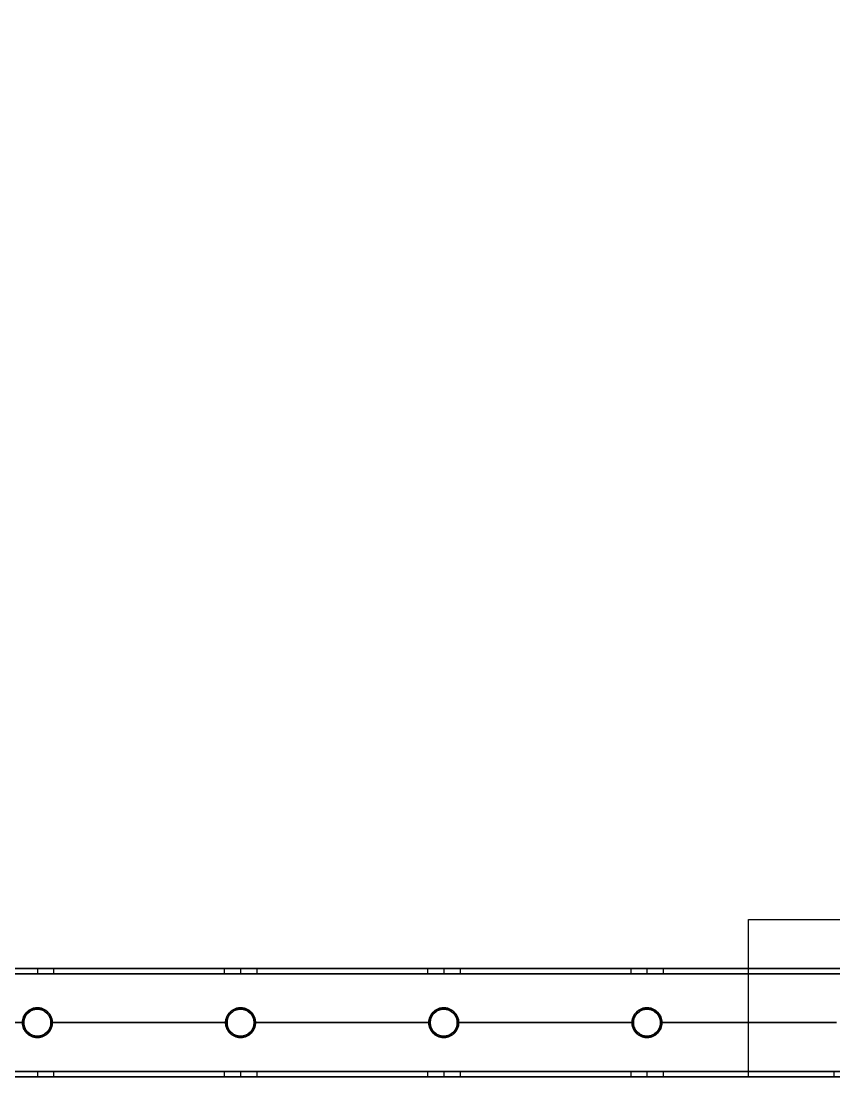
# Model space of a CAD drawing. Header units: millimetres. Extents: x -6529 to 809, y -8611 to 207.
# Drawn here: x -5866.6 to -5566.6, y -5087.9 to -4698.4 of the extents above; entities that cross this region are included whole.
import ezdxf

# ---------------------------------------------------------------- set-up
doc = ezdxf.new("R2010")
doc.units = ezdxf.units.MM
doc.header["$MEASUREMENT"] = 0
for name, color, linetype, true_color in [('gaten$11mm', 7, 'Continuous', 0xff6a35), ('platen', 7, 'Continuous', 0x007f00), ('staal', 5, 'Continuous', 0x0000ff)]:
    doc.layers.add(name, color=color, linetype=linetype, true_color=true_color)

# ---------------------------------------------------------------- blocks, each defined once
blk = doc.blocks.new('plaat base')
at = {"layer": 'platen'}
for p, q in [((995.5, 43.5), (995.5, 43.5, 18)), ((1070.5, 43.5), (1070.5, 43.5, 18)), ((1145.5, 43.5), (1145.5, 43.5, 18)), ((1220.5, 43.5), (1220.5, 43.5, 18)), ((990, 38), (990, 38, 18)), ((1001, 38), (1001, 38, 18)), ((1065, 38), (1065, 38, 18)), ((1076, 38), (1076, 38, 18)), ((1140, 38), (1140, 38, 18)), ((1151, 38), (1151, 38, 18)), ((1215, 38), (1215, 38, 18)), ((1226, 38), (1226, 38, 18)), ((995.5, 32.5), (995.5, 32.5, 18)), ((1070.5, 32.5), (1070.5, 32.5, 18)), ((1145.5, 32.5), (1145.5, 32.5, 18)), ((1220.5, 32.5), (1220.5, 32.5, 18))]:
    blk.add_line(p, q, dxfattribs=at)
for points in [[(1258, 58), (1108, 58), (958, 58)], [(958, 58), (958, 58, 9), (958, 58, 18)], [(1258, 58, 18), (1108, 58, 18), (958, 58, 18)], [(958, 58), (958, 29), (958, 0)], [(958, 58, 18), (958, 29, 18), (958, 0, 18)], [(1258, 58, 9), (1108, 58, 9), (958, 58, 9)], [(958, 58, 9), (958, 29, 9), (958, 0, 9)], [(1108, 58), (1108, 58, 9), (1108, 58, 18)], [(958, 29), (958, 29, 9), (958, 29, 18)], [(958, 0), (808, 0), (658, 0)], [(958, 0, 18), (808, 0, 18), (658, 0, 18)], [(958, 0, 9), (808, 0, 9), (658, 0, 9)], [(958, 0), (958, 0, 9), (958, 0, 18)]]:
    blk.add_open_spline(points, degree=2, dxfattribs=at)
for points in [[(995.5, 43.5), (1001, 43.5), (1001, 38), (1001, 32.5), (995.5, 32.5), (990, 32.5), (990, 38), (990, 43.5), (995.5, 43.5)], [(995.5, 43.5, 18), (1001, 43.5, 18), (1001, 38, 18), (1001, 32.5, 18), (995.5, 32.5, 18), (990, 32.5, 18), (990, 38, 18), (990, 43.5, 18), (995.5, 43.5, 18)], [(1070.5, 43.5), (1076, 43.5), (1076, 38), (1076, 32.5), (1070.5, 32.5), (1065, 32.5), (1065, 38), (1065, 43.5), (1070.5, 43.5)], [(1070.5, 43.5, 18), (1076, 43.5, 18), (1076, 38, 18), (1076, 32.5, 18), (1070.5, 32.5, 18), (1065, 32.5, 18), (1065, 38, 18), (1065, 43.5, 18), (1070.5, 43.5, 18)], [(1145.5, 43.5), (1151, 43.5), (1151, 38), (1151, 32.5), (1145.5, 32.5), (1140, 32.5), (1140, 38), (1140, 43.5), (1145.5, 43.5)], [(1145.5, 43.5, 18), (1151, 43.5, 18), (1151, 38, 18), (1151, 32.5, 18), (1145.5, 32.5, 18), (1140, 32.5, 18), (1140, 38, 18), (1140, 43.5, 18), (1145.5, 43.5, 18)], [(1220.5, 43.5), (1226, 43.5), (1226, 38), (1226, 32.5), (1220.5, 32.5), (1215, 32.5), (1215, 38), (1215, 43.5), (1220.5, 43.5)], [(1220.5, 43.5, 18), (1226, 43.5, 18), (1226, 38, 18), (1226, 32.5, 18), (1220.5, 32.5, 18), (1215, 32.5, 18), (1215, 38, 18), (1215, 43.5, 18), (1220.5, 43.5, 18)]]:
    blk.add_rational_spline(points, [1, 0.707106781187, 1, 0.707106781187, 1, 0.707106781187, 1, 0.707106781187, 1], degree=2, knots=[-31.415927, -31.415927, -31.415927, -23.561945, -23.561945, -15.707963, -15.707963, -7.853982, -7.853982, 0, 0, 0], dxfattribs=at)
blk = doc.blocks.new('top plaat')
at = {"layer": 'platen'}
for p, q in [((995.5, 25.5), (995.5, 25.5, 18)), ((1070.5, 25.5), (1070.5, 25.5, 18)), ((1145.5, 25.5), (1145.5, 25.5, 18)), ((1220.5, 25.5), (1220.5, 25.5, 18)), ((990, 20), (990, 20, 18)), ((1001, 20), (1001, 20, 18)), ((1065, 20), (1065, 20, 18)), ((1076, 20), (1076, 20, 18)), ((1140, 20), (1140, 20, 18)), ((1151, 20), (1151, 20, 18)), ((1215, 20), (1215, 20, 18)), ((1226, 20), (1226, 20, 18)), ((995.5, 14.5), (995.5, 14.5, 18)), ((1070.5, 14.5), (1070.5, 14.5, 18)), ((1145.5, 14.5), (1145.5, 14.5, 18)), ((1220.5, 14.5), (1220.5, 14.5, 18))]:
    blk.add_line(p, q, dxfattribs=at)
for points in [[(1276, 40), (967, 40), (658, 40)], [(1276, 40, 18), (967, 40, 18), (658, 40, 18)], [(1276, 40, 9), (967, 40, 9), (658, 40, 9)], [(967, 40), (967, 40, 9), (967, 40, 18)]]:
    blk.add_open_spline(points, degree=2, dxfattribs=at)
for points, knots in [([(995.5, 25.5), (1001, 25.5), (1001, 20), (1001, 14.5), (995.5, 14.5), (990, 14.5), (990, 20), (990, 25.5), (995.5, 25.5)], [-31.415927, -31.415927, -31.415927, -23.561945, -23.561945, -15.707963, -15.707963, -7.853982, -7.853982, 0, 0, 0]), ([(995.5, 25.5, 18), (1001, 25.5, 18), (1001, 20, 18), (1001, 14.5, 18), (995.5, 14.5, 18), (990, 14.5, 18), (990, 20, 18), (990, 25.5, 18), (995.5, 25.5, 18)], [-31.415927, -31.415927, -31.415927, -23.561945, -23.561945, -15.707963, -15.707963, -7.853982, -7.853982, 0, 0, 0]), ([(995.5, 25.5, 9), (990, 25.5, 9), (990, 20, 9), (990, 14.5, 9), (995.5, 14.5, 9), (1001, 14.5, 9), (1001, 20, 9), (1001, 25.5, 9), (995.5, 25.5, 9)], [0, 0, 0, 7.853982, 7.853982, 15.707963, 15.707963, 23.561945, 23.561945, 31.415927, 31.415927, 31.415927]), ([(1070.5, 25.5), (1076, 25.5), (1076, 20), (1076, 14.5), (1070.5, 14.5), (1065, 14.5), (1065, 20), (1065, 25.5), (1070.5, 25.5)], [-31.415927, -31.415927, -31.415927, -23.561945, -23.561945, -15.707963, -15.707963, -7.853982, -7.853982, 0, 0, 0]), ([(1070.5, 25.5, 18), (1076, 25.5, 18), (1076, 20, 18), (1076, 14.5, 18), (1070.5, 14.5, 18), (1065, 14.5, 18), (1065, 20, 18), (1065, 25.5, 18), (1070.5, 25.5, 18)], [-31.415927, -31.415927, -31.415927, -23.561945, -23.561945, -15.707963, -15.707963, -7.853982, -7.853982, 0, 0, 0]), ([(1070.5, 25.5, 9), (1065, 25.5, 9), (1065, 20, 9), (1065, 14.5, 9), (1070.5, 14.5, 9), (1076, 14.5, 9), (1076, 20, 9), (1076, 25.5, 9), (1070.5, 25.5, 9)], [0, 0, 0, 7.853982, 7.853982, 15.707963, 15.707963, 23.561945, 23.561945, 31.415927, 31.415927, 31.415927]), ([(1145.5, 25.5), (1151, 25.5), (1151, 20), (1151, 14.5), (1145.5, 14.5), (1140, 14.5), (1140, 20), (1140, 25.5), (1145.5, 25.5)], [-31.415927, -31.415927, -31.415927, -23.561945, -23.561945, -15.707963, -15.707963, -7.853982, -7.853982, 0, 0, 0]), ([(1145.5, 25.5, 18), (1151, 25.5, 18), (1151, 20, 18), (1151, 14.5, 18), (1145.5, 14.5, 18), (1140, 14.5, 18), (1140, 20, 18), (1140, 25.5, 18), (1145.5, 25.5, 18)], [-31.415927, -31.415927, -31.415927, -23.561945, -23.561945, -15.707963, -15.707963, -7.853982, -7.853982, 0, 0, 0]), ([(1145.5, 25.5, 9), (1140, 25.5, 9), (1140, 20, 9), (1140, 14.5, 9), (1145.5, 14.5, 9), (1151, 14.5, 9), (1151, 20, 9), (1151, 25.5, 9), (1145.5, 25.5, 9)], [0, 0, 0, 7.853982, 7.853982, 15.707963, 15.707963, 23.561945, 23.561945, 31.415927, 31.415927, 31.415927]), ([(1220.5, 25.5), (1226, 25.5), (1226, 20), (1226, 14.5), (1220.5, 14.5), (1215, 14.5), (1215, 20), (1215, 25.5), (1220.5, 25.5)], [-31.415927, -31.415927, -31.415927, -23.561945, -23.561945, -15.707963, -15.707963, -7.853982, -7.853982, 0, 0, 0]), ([(1220.5, 25.5, 18), (1226, 25.5, 18), (1226, 20, 18), (1226, 14.5, 18), (1220.5, 14.5, 18), (1215, 14.5, 18), (1215, 20, 18), (1215, 25.5, 18), (1220.5, 25.5, 18)], [-31.415927, -31.415927, -31.415927, -23.561945, -23.561945, -15.707963, -15.707963, -7.853982, -7.853982, 0, 0, 0]), ([(1220.5, 25.5, 9), (1215, 25.5, 9), (1215, 20, 9), (1215, 14.5, 9), (1220.5, 14.5, 9), (1226, 14.5, 9), (1226, 20, 9), (1226, 25.5, 9), (1220.5, 25.5, 9)], [0, 0, 0, 7.853982, 7.853982, 15.707963, 15.707963, 23.561945, 23.561945, 31.415927, 31.415927, 31.415927])]:
    blk.add_rational_spline(points, [1, 0.707106781187, 1, 0.707106781187, 1, 0.707106781187, 1, 0.707106781187, 1], degree=2, knots=knots, dxfattribs=at)

msp = doc.modelspace()

# ---------------------------------------------------------------- linework, layer by layer
at = {"layer": 'gaten$11mm'}
for centre in [(-5860.61, -5067.89), (-5785.61, -5067.89), (-5710.61, -5067.89), (-5635.61, -5067.89)]:
    msp.add_circle(centre, 5.5, dxfattribs=at)
at = {"layer": 'staal'}
for p, q in [((-5860.61, -5047.89, 1302), (-5860.61, -5049.89, 1302)), ((-5860.61, -5047.89, 1290), (-5860.61, -5049.89, 1290)), ((-5860.61, -5047.89, 26), (-5860.61, -5049.89, 26)), ((-5860.61, -5047.89, 14), (-5860.61, -5049.89, 14)), ((-5854.61, -5047.89, 1296), (-5854.61, -5049.89, 1296)), ((-5854.61, -5047.89, 20), (-5854.61, -5049.89, 20)), ((-5791.61, -5047.89, 1296), (-5791.61, -5049.89, 1296)), ((-5791.61, -5047.89, 20), (-5791.61, -5049.89, 20)), ((-5785.61, -5047.89, 1302), (-5785.61, -5049.89, 1302)), ((-5785.61, -5047.89, 1290), (-5785.61, -5049.89, 1290)), ((-5785.61, -5047.89, 26), (-5785.61, -5049.89, 26)), ((-5785.61, -5047.89, 14), (-5785.61, -5049.89, 14)), ((-5779.61, -5047.89, 1296), (-5779.61, -5049.89, 1296)), ((-5779.61, -5047.89, 20), (-5779.61, -5049.89, 20)), ((-5716.61, -5047.89, 1296), (-5716.61, -5049.89, 1296)), ((-5716.61, -5047.89, 20), (-5716.61, -5049.89, 20)), ((-5710.61, -5047.89, 1302), (-5710.61, -5049.89, 1302)), ((-5710.61, -5047.89, 1290), (-5710.61, -5049.89, 1290)), ((-5710.61, -5047.89, 26), (-5710.61, -5049.89, 26)), ((-5710.61, -5047.89, 14), (-5710.61, -5049.89, 14)), ((-5704.61, -5047.89, 1296), (-5704.61, -5049.89, 1296)), ((-5704.61, -5047.89, 20), (-5704.61, -5049.89, 20)), ((-5641.61, -5047.89, 1296), (-5641.61, -5049.89, 1296)), ((-5641.61, -5047.89, 20), (-5641.61, -5049.89, 20)), ((-5635.61, -5047.89, 1302), (-5635.61, -5049.89, 1302)), ((-5635.61, -5047.89, 1290), (-5635.61, -5049.89, 1290)), ((-5635.61, -5047.89, 26), (-5635.61, -5049.89, 26)), ((-5635.61, -5047.89, 14), (-5635.61, -5049.89, 14)), ((-5629.61, -5047.89, 1296), (-5629.61, -5049.89, 1296)), ((-5629.61, -5047.89, 20), (-5629.61, -5049.89, 20)), ((-5860.61, -5062.89, 1276), (-5860.61, -5062.89, 1278)), ((-5860.61, -5062.89, 1314), (-5860.61, -5062.89, 1316)), ((-5860.61, -5062.89), (-5860.61, -5062.89, 2)), ((-5860.61, -5062.89, 38), (-5860.61, -5062.89, 40)), ((-5785.61, -5062.89, 1276), (-5785.61, -5062.89, 1278)), ((-5785.61, -5062.89, 1314), (-5785.61, -5062.89, 1316)), ((-5785.61, -5062.89), (-5785.61, -5062.89, 2)), ((-5785.61, -5062.89, 38), (-5785.61, -5062.89, 40)), ((-5710.61, -5062.89, 1276), (-5710.61, -5062.89, 1278)), ((-5710.61, -5062.89, 1314), (-5710.61, -5062.89, 1316)), ((-5710.61, -5062.89), (-5710.61, -5062.89, 2)), ((-5710.61, -5062.89, 38), (-5710.61, -5062.89, 40)), ((-5635.61, -5062.89, 1276), (-5635.61, -5062.89, 1278)), ((-5635.61, -5062.89, 1314), (-5635.61, -5062.89, 1316)), ((-5635.61, -5062.89), (-5635.61, -5062.89, 2)), ((-5635.61, -5062.89, 38), (-5635.61, -5062.89, 40)), ((-5865.61, -5067.89, 1314), (-5865.61, -5067.89, 1316)), ((-5865.61, -5067.89, 1276), (-5865.61, -5067.89, 1278)), ((-5865.61, -5067.89, 38), (-5865.61, -5067.89, 40)), ((-5865.61, -5067.89), (-5865.61, -5067.89, 2)), ((-5855.61, -5067.89, 1314), (-5855.61, -5067.89, 1316)), ((-5855.61, -5067.89, 1276), (-5855.61, -5067.89, 1278)), ((-5855.61, -5067.89, 38), (-5855.61, -5067.89, 40)), ((-5855.61, -5067.89), (-5855.61, -5067.89, 2)), ((-5790.61, -5067.89, 1314), (-5790.61, -5067.89, 1316)), ((-5790.61, -5067.89, 1276), (-5790.61, -5067.89, 1278)), ((-5790.61, -5067.89, 38), (-5790.61, -5067.89, 40)), ((-5790.61, -5067.89), (-5790.61, -5067.89, 2)), ((-5780.61, -5067.89, 1314), (-5780.61, -5067.89, 1316)), ((-5780.61, -5067.89, 1276), (-5780.61, -5067.89, 1278)), ((-5780.61, -5067.89, 38), (-5780.61, -5067.89, 40)), ((-5780.61, -5067.89), (-5780.61, -5067.89, 2)), ((-5715.61, -5067.89, 1314), (-5715.61, -5067.89, 1316)), ((-5715.61, -5067.89, 1276), (-5715.61, -5067.89, 1278)), ((-5715.61, -5067.89, 38), (-5715.61, -5067.89, 40)), ((-5715.61, -5067.89), (-5715.61, -5067.89, 2)), ((-5705.61, -5067.89, 1314), (-5705.61, -5067.89, 1316)), ((-5705.61, -5067.89, 1276), (-5705.61, -5067.89, 1278)), ((-5705.61, -5067.89, 38), (-5705.61, -5067.89, 40)), ((-5705.61, -5067.89), (-5705.61, -5067.89, 2)), ((-5640.61, -5067.89, 1314), (-5640.61, -5067.89, 1316)), ((-5640.61, -5067.89, 1276), (-5640.61, -5067.89, 1278)), ((-5640.61, -5067.89, 38), (-5640.61, -5067.89, 40)), ((-5640.61, -5067.89), (-5640.61, -5067.89, 2)), ((-5630.61, -5067.89, 1314), (-5630.61, -5067.89, 1316)), ((-5630.61, -5067.89, 1276), (-5630.61, -5067.89, 1278)), ((-5630.61, -5067.89, 38), (-5630.61, -5067.89, 40)), ((-5630.61, -5067.89), (-5630.61, -5067.89, 2)), ((-5860.61, -5072.89, 1314), (-5860.61, -5072.89, 1316)), ((-5860.61, -5072.89, 1276), (-5860.61, -5072.89, 1278)), ((-5860.61, -5072.89, 38), (-5860.61, -5072.89, 40)), ((-5860.61, -5072.89), (-5860.61, -5072.89, 2)), ((-5785.61, -5072.89, 1314), (-5785.61, -5072.89, 1316)), ((-5785.61, -5072.89, 1276), (-5785.61, -5072.89, 1278)), ((-5785.61, -5072.89, 38), (-5785.61, -5072.89, 40)), ((-5785.61, -5072.89), (-5785.61, -5072.89, 2)), ((-5710.61, -5072.89, 1314), (-5710.61, -5072.89, 1316)), ((-5710.61, -5072.89, 1276), (-5710.61, -5072.89, 1278)), ((-5710.61, -5072.89, 38), (-5710.61, -5072.89, 40)), ((-5710.61, -5072.89), (-5710.61, -5072.89, 2)), ((-5635.61, -5072.89, 1314), (-5635.61, -5072.89, 1316)), ((-5635.61, -5072.89, 1276), (-5635.61, -5072.89, 1278)), ((-5635.61, -5072.89, 38), (-5635.61, -5072.89, 40)), ((-5635.61, -5072.89), (-5635.61, -5072.89, 2)), ((-5860.61, -5085.89, 1302), (-5860.61, -5087.89, 1302)), ((-5860.61, -5085.89, 1290), (-5860.61, -5087.89, 1290)), ((-5860.61, -5085.89, 26), (-5860.61, -5087.89, 26)), ((-5860.61, -5085.89, 14), (-5860.61, -5087.89, 14)), ((-5854.61, -5085.89, 1296), (-5854.61, -5087.89, 1296)), ((-5854.61, -5085.89, 20), (-5854.61, -5087.89, 20)), ((-5791.61, -5085.89, 1296), (-5791.61, -5087.89, 1296)), ((-5791.61, -5085.89, 20), (-5791.61, -5087.89, 20)), ((-5785.61, -5085.89, 1302), (-5785.61, -5087.89, 1302)), ((-5785.61, -5085.89, 1290), (-5785.61, -5087.89, 1290)), ((-5785.61, -5085.89, 26), (-5785.61, -5087.89, 26)), ((-5785.61, -5085.89, 14), (-5785.61, -5087.89, 14)), ((-5779.61, -5085.89, 1296), (-5779.61, -5087.89, 1296)), ((-5779.61, -5085.89, 20), (-5779.61, -5087.89, 20)), ((-5716.61, -5085.89, 1296), (-5716.61, -5087.89, 1296)), ((-5716.61, -5085.89, 20), (-5716.61, -5087.89, 20)), ((-5710.61, -5085.89, 1302), (-5710.61, -5087.89, 1302)), ((-5710.61, -5085.89, 1290), (-5710.61, -5087.89, 1290)), ((-5710.61, -5085.89, 26), (-5710.61, -5087.89, 26)), ((-5710.61, -5085.89, 14), (-5710.61, -5087.89, 14)), ((-5704.61, -5085.89, 1296), (-5704.61, -5087.89, 1296)), ((-5704.61, -5085.89, 20), (-5704.61, -5087.89, 20)), ((-5641.61, -5085.89, 1296), (-5641.61, -5087.89, 1296)), ((-5641.61, -5085.89, 20), (-5641.61, -5087.89, 20)), ((-5635.61, -5085.89, 1302), (-5635.61, -5087.89, 1302)), ((-5635.61, -5085.89, 1290), (-5635.61, -5087.89, 1290)), ((-5635.61, -5085.89, 26), (-5635.61, -5087.89, 26)), ((-5635.61, -5085.89, 14), (-5635.61, -5087.89, 14)), ((-5629.61, -5085.89, 1296), (-5629.61, -5087.89, 1296)), ((-5629.61, -5085.89, 20), (-5629.61, -5087.89, 20)), ((-5566.61, -5085.89, 1296), (-5566.61, -5087.89, 1296))]:
    msp.add_line(p, q, dxfattribs=at)
for points in [[(-4640.11, -5087.89), (-5956.11, -5087.89), (-5956.11, -3771.89), (-4640.11, -3771.89)], [(-4680.11, -5047.89), (-5916.11, -5047.89), (-5916.11, -3811.89), (-4680.11, -3811.89)]]:
    msp.add_lwpolyline(points, close=True, dxfattribs=at)
for centre in [(-5860.61, -5067.89, 1276), (-5860.61, -5067.89, 1315), (-5860.61, -5067.89, 1277), (-5860.61, -5067.89), (-5860.61, -5067.89, 39), (-5860.61, -5067.89, 1), (-5785.61, -5067.89, 1276), (-5785.61, -5067.89, 1315), (-5785.61, -5067.89, 1277), (-5785.61, -5067.89), (-5785.61, -5067.89, 39), (-5785.61, -5067.89, 1), (-5710.61, -5067.89, 1276), (-5710.61, -5067.89, 1315), (-5710.61, -5067.89, 1277), (-5710.61, -5067.89), (-5710.61, -5067.89, 39), (-5710.61, -5067.89, 1), (-5635.61, -5067.89, 1276), (-5635.61, -5067.89, 1315), (-5635.61, -5067.89, 1277), (-5635.61, -5067.89), (-5635.61, -5067.89, 39), (-5635.61, -5067.89, 1)]:
    msp.add_circle(centre, 5, dxfattribs=at)
for points in [[(-4680.11, -5047.89, 1276), (-5298.11, -5047.89, 1276), (-5916.11, -5047.89, 1276)], [(-4680.11, -5047.89, 1316), (-5298.11, -5047.89, 1316), (-5916.11, -5047.89, 1316)], [(-5916.11, -5047.89), (-5298.11, -5047.89), (-4680.11, -5047.89)], [(-5916.11, -5047.89, 40), (-5298.11, -5047.89, 40), (-4680.11, -5047.89, 40)], [(-5791.61, -5047.89, 1296), (-5823.11, -5047.89, 1296), (-5854.61, -5047.89, 1296)], [(-5854.61, -5047.89, 20), (-5823.11, -5047.89, 20), (-5791.61, -5047.89, 20)], [(-5716.61, -5047.89, 1296), (-5748.11, -5047.89, 1296), (-5779.61, -5047.89, 1296)], [(-5779.61, -5047.89, 20), (-5748.11, -5047.89, 20), (-5716.61, -5047.89, 20)], [(-5641.61, -5047.89, 1296), (-5673.11, -5047.89, 1296), (-5704.61, -5047.89, 1296)], [(-5704.61, -5047.89, 20), (-5673.11, -5047.89, 20), (-5641.61, -5047.89, 20)], [(-5566.61, -5047.89, 1296), (-5598.11, -5047.89, 1296), (-5629.61, -5047.89, 1296)], [(-5629.61, -5047.89, 20), (-5598.11, -5047.89, 20), (-5566.61, -5047.89, 20)], [(-4678.11, -5049.89, 1314), (-5298.11, -5049.89, 1314), (-5918.11, -5049.89, 1314)], [(-4678.11, -5049.89, 1278), (-5298.11, -5049.89, 1278), (-5918.11, -5049.89, 1278)], [(-5918.11, -5049.89, 38), (-5298.11, -5049.89, 38), (-4678.11, -5049.89, 38)], [(-5918.11, -5049.89, 2), (-5298.11, -5049.89, 2), (-4678.11, -5049.89, 2)], [(-5791.61, -5049.89, 1296), (-5823.11, -5049.89, 1296), (-5854.61, -5049.89, 1296)], [(-5854.61, -5049.89, 20), (-5823.11, -5049.89, 20), (-5791.61, -5049.89, 20)], [(-5716.61, -5049.89, 1296), (-5748.11, -5049.89, 1296), (-5779.61, -5049.89, 1296)], [(-5779.61, -5049.89, 20), (-5748.11, -5049.89, 20), (-5716.61, -5049.89, 20)], [(-5641.61, -5049.89, 1296), (-5673.11, -5049.89, 1296), (-5704.61, -5049.89, 1296)], [(-5704.61, -5049.89, 20), (-5673.11, -5049.89, 20), (-5641.61, -5049.89, 20)], [(-5566.61, -5049.89, 1296), (-5598.11, -5049.89, 1296), (-5629.61, -5049.89, 1296)], [(-5629.61, -5049.89, 20), (-5598.11, -5049.89, 20), (-5566.61, -5049.89, 20)], [(-5865.61, -5067.89, 1316), (-5900.86, -5067.89, 1316), (-5936.11, -5067.89, 1316)], [(-5865.61, -5067.89, 1314), (-5900.86, -5067.89, 1314), (-5936.11, -5067.89, 1314)], [(-5865.61, -5067.89, 1278), (-5900.86, -5067.89, 1278), (-5936.11, -5067.89, 1278)], [(-5865.61, -5067.89, 1276), (-5900.86, -5067.89, 1276), (-5936.11, -5067.89, 1276)], [(-5936.11, -5067.89, 40), (-5900.86, -5067.89, 40), (-5865.61, -5067.89, 40)], [(-5936.11, -5067.89, 38), (-5900.86, -5067.89, 38), (-5865.61, -5067.89, 38)], [(-5936.11, -5067.89, 2), (-5900.86, -5067.89, 2), (-5865.61, -5067.89, 2)], [(-5936.11, -5067.89), (-5900.86, -5067.89), (-5865.61, -5067.89)], [(-5790.61, -5067.89, 1316), (-5823.11, -5067.89, 1316), (-5855.61, -5067.89, 1316)], [(-5790.61, -5067.89, 1314), (-5823.11, -5067.89, 1314), (-5855.61, -5067.89, 1314)], [(-5790.61, -5067.89, 1278), (-5823.11, -5067.89, 1278), (-5855.61, -5067.89, 1278)], [(-5790.61, -5067.89, 1276), (-5823.11, -5067.89, 1276), (-5855.61, -5067.89, 1276)], [(-5855.61, -5067.89, 40), (-5823.11, -5067.89, 40), (-5790.61, -5067.89, 40)], [(-5855.61, -5067.89, 38), (-5823.11, -5067.89, 38), (-5790.61, -5067.89, 38)], [(-5855.61, -5067.89, 2), (-5823.11, -5067.89, 2), (-5790.61, -5067.89, 2)], [(-5855.61, -5067.89), (-5823.11, -5067.89), (-5790.61, -5067.89)], [(-5715.61, -5067.89, 1316), (-5748.11, -5067.89, 1316), (-5780.61, -5067.89, 1316)], [(-5715.61, -5067.89, 1314), (-5748.11, -5067.89, 1314), (-5780.61, -5067.89, 1314)], [(-5715.61, -5067.89, 1278), (-5748.11, -5067.89, 1278), (-5780.61, -5067.89, 1278)], [(-5715.61, -5067.89, 1276), (-5748.11, -5067.89, 1276), (-5780.61, -5067.89, 1276)], [(-5780.61, -5067.89, 40), (-5748.11, -5067.89, 40), (-5715.61, -5067.89, 40)], [(-5780.61, -5067.89, 38), (-5748.11, -5067.89, 38), (-5715.61, -5067.89, 38)], [(-5780.61, -5067.89, 2), (-5748.11, -5067.89, 2), (-5715.61, -5067.89, 2)], [(-5780.61, -5067.89), (-5748.11, -5067.89), (-5715.61, -5067.89)], [(-5640.61, -5067.89, 1316), (-5673.11, -5067.89, 1316), (-5705.61, -5067.89, 1316)], [(-5640.61, -5067.89, 1314), (-5673.11, -5067.89, 1314), (-5705.61, -5067.89, 1314)], [(-5640.61, -5067.89, 1278), (-5673.11, -5067.89, 1278), (-5705.61, -5067.89, 1278)], [(-5640.61, -5067.89, 1276), (-5673.11, -5067.89, 1276), (-5705.61, -5067.89, 1276)], [(-5705.61, -5067.89, 40), (-5673.11, -5067.89, 40), (-5640.61, -5067.89, 40)], [(-5705.61, -5067.89, 38), (-5673.11, -5067.89, 38), (-5640.61, -5067.89, 38)], [(-5705.61, -5067.89, 2), (-5673.11, -5067.89, 2), (-5640.61, -5067.89, 2)], [(-5705.61, -5067.89), (-5673.11, -5067.89), (-5640.61, -5067.89)], [(-5565.61, -5067.89, 1316), (-5598.11, -5067.89, 1316), (-5630.61, -5067.89, 1316)], [(-5565.61, -5067.89, 1314), (-5598.11, -5067.89, 1314), (-5630.61, -5067.89, 1314)], [(-5565.61, -5067.89, 1278), (-5598.11, -5067.89, 1278), (-5630.61, -5067.89, 1278)], [(-5565.61, -5067.89, 1276), (-5598.11, -5067.89, 1276), (-5630.61, -5067.89, 1276)], [(-5630.61, -5067.89, 40), (-5598.11, -5067.89, 40), (-5565.61, -5067.89, 40)], [(-5630.61, -5067.89, 38), (-5598.11, -5067.89, 38), (-5565.61, -5067.89, 38)], [(-5630.61, -5067.89, 2), (-5598.11, -5067.89, 2), (-5565.61, -5067.89, 2)], [(-5630.61, -5067.89), (-5598.11, -5067.89), (-5565.61, -5067.89)], [(-4642.11, -5085.89, 1314), (-5298.11, -5085.89, 1314), (-5954.11, -5085.89, 1314)], [(-4642.11, -5085.89, 1278), (-5298.11, -5085.89, 1278), (-5954.11, -5085.89, 1278)], [(-5954.11, -5085.89, 38), (-5298.11, -5085.89, 38), (-4642.11, -5085.89, 38)], [(-5954.11, -5085.89, 2), (-5298.11, -5085.89, 2), (-4642.11, -5085.89, 2)], [(-5791.61, -5085.89, 1296), (-5823.11, -5085.89, 1296), (-5854.61, -5085.89, 1296)], [(-5854.61, -5085.89, 20), (-5823.11, -5085.89, 20), (-5791.61, -5085.89, 20)], [(-5716.61, -5085.89, 1296), (-5748.11, -5085.89, 1296), (-5779.61, -5085.89, 1296)], [(-5779.61, -5085.89, 20), (-5748.11, -5085.89, 20), (-5716.61, -5085.89, 20)], [(-5641.61, -5085.89, 1296), (-5673.11, -5085.89, 1296), (-5704.61, -5085.89, 1296)], [(-5704.61, -5085.89, 20), (-5673.11, -5085.89, 20), (-5641.61, -5085.89, 20)], [(-5566.61, -5085.89, 1296), (-5598.11, -5085.89, 1296), (-5629.61, -5085.89, 1296)], [(-5629.61, -5085.89, 20), (-5598.11, -5085.89, 20), (-5566.61, -5085.89, 20)], [(-4640.11, -5087.89, 1276), (-5298.11, -5087.89, 1276), (-5956.11, -5087.89, 1276)], [(-4640.11, -5087.89, 1316), (-5298.11, -5087.89, 1316), (-5956.11, -5087.89, 1316)], [(-5956.11, -5087.89), (-5298.11, -5087.89), (-4640.11, -5087.89)], [(-5956.11, -5087.89, 40), (-5298.11, -5087.89, 40), (-4640.11, -5087.89, 40)], [(-5791.61, -5087.89, 1296), (-5823.11, -5087.89, 1296), (-5854.61, -5087.89, 1296)], [(-5854.61, -5087.89, 20), (-5823.11, -5087.89, 20), (-5791.61, -5087.89, 20)], [(-5716.61, -5087.89, 1296), (-5748.11, -5087.89, 1296), (-5779.61, -5087.89, 1296)], [(-5779.61, -5087.89, 20), (-5748.11, -5087.89, 20), (-5716.61, -5087.89, 20)], [(-5641.61, -5087.89, 1296), (-5673.11, -5087.89, 1296), (-5704.61, -5087.89, 1296)], [(-5704.61, -5087.89, 20), (-5673.11, -5087.89, 20), (-5641.61, -5087.89, 20)], [(-5566.61, -5087.89, 1296), (-5598.11, -5087.89, 1296), (-5629.61, -5087.89, 1296)], [(-5629.61, -5087.89, 20), (-5598.11, -5087.89, 20), (-5566.61, -5087.89, 20)]]:
    msp.add_open_spline(points, degree=2, dxfattribs=at)
for points, weights, knots in [([(-5860.61, -5047.89, 1302), (-5854.61, -5047.89, 1302), (-5854.61, -5047.89, 1296), (-5854.61, -5047.89, 1290), (-5860.61, -5047.89, 1290), (-5866.61, -5047.89, 1290), (-5866.61, -5047.89, 1296), (-5866.61, -5047.89, 1302), (-5860.61, -5047.89, 1302)], [0.999999860338, 0.707106851018, 1, 0.707106781187, 1, 0.707106781187, 1, 0.707106851018, 0.999999860338], [0, 0, 0, 7.853981, 7.853981, 15.707963, 15.707963, 23.561946, 23.561946, 31.415927, 31.415927, 31.415927]), ([(-5860.61, -5047.89, 26), (-5866.61, -5047.89, 26), (-5866.61, -5047.89, 20), (-5866.61, -5047.89, 14), (-5860.61, -5047.89, 14), (-5854.61, -5047.89, 14), (-5854.61, -5047.89, 20), (-5854.61, -5047.89, 26), (-5860.61, -5047.89, 26)], [0.999999860338, 0.707106851018, 1, 0.707106781187, 1, 0.707106781187, 1, 0.707106851018, 0.999999860338], [0, 0, 0, 7.853981, 7.853981, 15.707963, 15.707963, 23.561946, 23.561946, 31.415927, 31.415927, 31.415927]), ([(-5785.61, -5047.89, 1302), (-5779.61, -5047.89, 1302), (-5779.61, -5047.89, 1296), (-5779.61, -5047.89, 1290), (-5785.61, -5047.89, 1290), (-5791.61, -5047.89, 1290), (-5791.61, -5047.89, 1296), (-5791.61, -5047.89, 1302), (-5785.61, -5047.89, 1302)], [1, 0.707106781187, 1, 0.707106781187, 1, 0.707106781187, 1, 0.707106781187, 1], [0, 0, 0, 7.853982, 7.853982, 15.707963, 15.707963, 23.561945, 23.561945, 31.415927, 31.415927, 31.415927]), ([(-5785.61, -5047.89, 26), (-5791.61, -5047.89, 26), (-5791.61, -5047.89, 20), (-5791.61, -5047.89, 14), (-5785.61, -5047.89, 14), (-5779.61, -5047.89, 14), (-5779.61, -5047.89, 20), (-5779.61, -5047.89, 26), (-5785.61, -5047.89, 26)], [1, 0.707106781187, 1, 0.707106781187, 1, 0.707106781187, 1, 0.707106781187, 1], [0, 0, 0, 7.853982, 7.853982, 15.707963, 15.707963, 23.561945, 23.561945, 31.415927, 31.415927, 31.415927]), ([(-5710.61, -5047.89, 1302), (-5704.61, -5047.89, 1302), (-5704.61, -5047.89, 1296), (-5704.61, -5047.89, 1290), (-5710.61, -5047.89, 1290), (-5716.61, -5047.89, 1290), (-5716.61, -5047.89, 1296), (-5716.61, -5047.89, 1302), (-5710.61, -5047.89, 1302)], [1, 0.707106781187, 1, 0.707106781187, 1, 0.707106781187, 1, 0.707106781187, 1], [0, 0, 0, 7.853982, 7.853982, 15.707963, 15.707963, 23.561945, 23.561945, 31.415927, 31.415927, 31.415927]), ([(-5710.61, -5047.89, 26), (-5716.61, -5047.89, 26), (-5716.61, -5047.89, 20), (-5716.61, -5047.89, 14), (-5710.61, -5047.89, 14), (-5704.61, -5047.89, 14), (-5704.61, -5047.89, 20), (-5704.61, -5047.89, 26), (-5710.61, -5047.89, 26)], [1, 0.707106781187, 1, 0.707106781187, 1, 0.707106781187, 1, 0.707106781187, 1], [0, 0, 0, 7.853982, 7.853982, 15.707963, 15.707963, 23.561945, 23.561945, 31.415927, 31.415927, 31.415927]), ([(-5635.61, -5047.89, 1302), (-5629.61, -5047.89, 1302), (-5629.61, -5047.89, 1296), (-5629.61, -5047.89, 1290), (-5635.61, -5047.89, 1290), (-5641.61, -5047.89, 1290), (-5641.61, -5047.89, 1296), (-5641.61, -5047.89, 1302), (-5635.61, -5047.89, 1302)], [0.999999860338, 0.707106851018, 1, 0.707106781187, 1, 0.707106781187, 1, 0.707106851018, 0.999999860338], [0, 0, 0, 7.853981, 7.853981, 15.707963, 15.707963, 23.561946, 23.561946, 31.415927, 31.415927, 31.415927]), ([(-5635.61, -5047.89, 26), (-5641.61, -5047.89, 26), (-5641.61, -5047.89, 20), (-5641.61, -5047.89, 14), (-5635.61, -5047.89, 14), (-5629.61, -5047.89, 14), (-5629.61, -5047.89, 20), (-5629.61, -5047.89, 26), (-5635.61, -5047.89, 26)], [1, 0.707106781187, 1, 0.707106781187, 1, 0.707106781187, 1, 0.707106781187, 1], [0, 0, 0, 7.853982, 7.853982, 15.707963, 15.707963, 23.561945, 23.561945, 31.415927, 31.415927, 31.415927]), ([(-5860.61, -5049.89, 1302), (-5866.61, -5049.89, 1302), (-5866.61, -5049.89, 1296), (-5866.61, -5049.89, 1290), (-5860.61, -5049.89, 1290), (-5854.61, -5049.89, 1290), (-5854.61, -5049.89, 1296), (-5854.61, -5049.89, 1302), (-5860.61, -5049.89, 1302)], [1, 0.707106781187, 1, 0.707106781187, 1, 0.707106781187, 1, 0.707106781187, 1], [-31.415927, -31.415927, -31.415927, -23.561945, -23.561945, -15.707963, -15.707963, -7.853982, -7.853982, 0, 0, 0]), ([(-5860.61, -5049.89, 26), (-5854.61, -5049.89, 26), (-5854.61, -5049.89, 20), (-5854.61, -5049.89, 14), (-5860.61, -5049.89, 14), (-5866.61, -5049.89, 14), (-5866.61, -5049.89, 20), (-5866.61, -5049.89, 26), (-5860.61, -5049.89, 26)], [1, 0.707106781187, 1, 0.707106781187, 1, 0.707106781187, 1, 0.707106781187, 1], [-31.415927, -31.415927, -31.415927, -23.561945, -23.561945, -15.707963, -15.707963, -7.853982, -7.853982, 0, 0, 0]), ([(-5785.61, -5049.89, 1302), (-5791.61, -5049.89, 1302), (-5791.61, -5049.89, 1296), (-5791.61, -5049.89, 1290), (-5785.61, -5049.89, 1290), (-5779.61, -5049.89, 1290), (-5779.61, -5049.89, 1296), (-5779.61, -5049.89, 1302), (-5785.61, -5049.89, 1302)], [0.999999860338, 0.707106851018, 1, 0.707106781187, 1, 0.707106781187, 1, 0.707106851018, 0.999999860338], [-31.415927, -31.415927, -31.415927, -23.561946, -23.561946, -15.707963, -15.707963, -7.853981, -7.853981, 0, 0, 0]), ([(-5785.61, -5049.89, 26), (-5779.61, -5049.89, 26), (-5779.61, -5049.89, 20), (-5779.61, -5049.89, 14), (-5785.61, -5049.89, 14), (-5791.61, -5049.89, 14), (-5791.61, -5049.89, 20), (-5791.61, -5049.89, 26), (-5785.61, -5049.89, 26)], [1, 0.707106781187, 1, 0.707106781187, 1, 0.707106781187, 1, 0.707106781187, 1], [-31.415927, -31.415927, -31.415927, -23.561945, -23.561945, -15.707963, -15.707963, -7.853982, -7.853982, 0, 0, 0]), ([(-5710.61, -5049.89, 1302), (-5716.61, -5049.89, 1302), (-5716.61, -5049.89, 1296), (-5716.61, -5049.89, 1290), (-5710.61, -5049.89, 1290), (-5704.61, -5049.89, 1290), (-5704.61, -5049.89, 1296), (-5704.61, -5049.89, 1302), (-5710.61, -5049.89, 1302)], [1, 0.707106781187, 1, 0.707106781187, 1, 0.707106781187, 1, 0.707106781187, 1], [-31.415927, -31.415927, -31.415927, -23.561945, -23.561945, -15.707963, -15.707963, -7.853982, -7.853982, 0, 0, 0]), ([(-5710.61, -5049.89, 26), (-5704.61, -5049.89, 26), (-5704.61, -5049.89, 20), (-5704.61, -5049.89, 14), (-5710.61, -5049.89, 14), (-5716.61, -5049.89, 14), (-5716.61, -5049.89, 20), (-5716.61, -5049.89, 26), (-5710.61, -5049.89, 26)], [1, 0.707106781187, 1, 0.707106781187, 1, 0.707106781187, 1, 0.707106781187, 1], [-31.415927, -31.415927, -31.415927, -23.561945, -23.561945, -15.707963, -15.707963, -7.853982, -7.853982, 0, 0, 0]), ([(-5635.61, -5049.89, 1302), (-5641.61, -5049.89, 1302), (-5641.61, -5049.89, 1296), (-5641.61, -5049.89, 1290), (-5635.61, -5049.89, 1290), (-5629.61, -5049.89, 1290), (-5629.61, -5049.89, 1296), (-5629.61, -5049.89, 1302), (-5635.61, -5049.89, 1302)], [1, 0.707106781187, 1, 0.707106781187, 1, 0.707106781187, 1, 0.707106781187, 1], [-31.415927, -31.415927, -31.415927, -23.561945, -23.561945, -15.707963, -15.707963, -7.853982, -7.853982, 0, 0, 0]), ([(-5635.61, -5049.89, 26), (-5629.61, -5049.89, 26), (-5629.61, -5049.89, 20), (-5629.61, -5049.89, 14), (-5635.61, -5049.89, 14), (-5641.61, -5049.89, 14), (-5641.61, -5049.89, 20), (-5641.61, -5049.89, 26), (-5635.61, -5049.89, 26)], [1, 0.707106781187, 1, 0.707106781187, 1, 0.707106781187, 1, 0.707106781187, 1], [-31.415927, -31.415927, -31.415927, -23.561945, -23.561945, -15.707963, -15.707963, -7.853982, -7.853982, 0, 0, 0]), ([(-5860.61, -5062.89, 1316), (-5865.61, -5062.89, 1316), (-5865.61, -5067.89, 1316), (-5865.61, -5072.89, 1316), (-5860.61, -5072.89, 1316), (-5855.61, -5072.89, 1316), (-5855.61, -5067.89, 1316), (-5855.61, -5062.89, 1316), (-5860.61, -5062.89, 1316)], [1, 0.707106781187, 1, 0.707106781187, 1, 0.707106781187, 1, 0.707106781187, 1], [-31.415927, -31.415927, -31.415927, -23.561945, -23.561945, -15.707963, -15.707963, -7.853982, -7.853982, 0, 0, 0]), ([(-5860.61, -5062.89, 1314), (-5855.61, -5062.89, 1314), (-5855.61, -5067.89, 1314), (-5855.61, -5072.89, 1314), (-5860.61, -5072.89, 1314), (-5865.61, -5072.89, 1314), (-5865.61, -5067.89, 1314), (-5865.61, -5062.89, 1314), (-5860.61, -5062.89, 1314)], [1, 0.707106781187, 1, 0.707106781187, 1, 0.707106781187, 1, 0.707106781187, 1], [0, 0, 0, 7.853982, 7.853982, 15.707963, 15.707963, 23.561945, 23.561945, 31.415927, 31.415927, 31.415927]), ([(-5860.61, -5062.89, 1278), (-5865.61, -5062.89, 1278), (-5865.61, -5067.89, 1278), (-5865.61, -5072.89, 1278), (-5860.61, -5072.89, 1278), (-5855.61, -5072.89, 1278), (-5855.61, -5067.89, 1278), (-5855.61, -5062.89, 1278), (-5860.61, -5062.89, 1278)], [1, 0.707106781187, 1, 0.707106781187, 1, 0.707106781187, 1, 0.707106781187, 1], [-31.415927, -31.415927, -31.415927, -23.561945, -23.561945, -15.707963, -15.707963, -7.853982, -7.853982, 0, 0, 0]), ([(-5860.61, -5062.89, 40), (-5855.61, -5062.89, 40), (-5855.61, -5067.89, 40), (-5855.61, -5072.89, 40), (-5860.61, -5072.89, 40), (-5865.61, -5072.89, 40), (-5865.61, -5067.89, 40), (-5865.61, -5062.89, 40), (-5860.61, -5062.89, 40)], [1, 0.707106781187, 1, 0.707106781187, 1, 0.707106781187, 1, 0.707106781187, 1], [-31.415927, -31.415927, -31.415927, -23.561945, -23.561945, -15.707963, -15.707963, -7.853982, -7.853982, 0, 0, 0]), ([(-5860.61, -5062.89, 38), (-5865.61, -5062.89, 38), (-5865.61, -5067.89, 38), (-5865.61, -5072.89, 38), (-5860.61, -5072.89, 38), (-5855.61, -5072.89, 38), (-5855.61, -5067.89, 38), (-5855.61, -5062.89, 38), (-5860.61, -5062.89, 38)], [1, 0.707106781187, 1, 0.707106781187, 1, 0.707106781187, 1, 0.707106781187, 1], [0, 0, 0, 7.853982, 7.853982, 15.707963, 15.707963, 23.561945, 23.561945, 31.415927, 31.415927, 31.415927]), ([(-5860.61, -5062.89, 2), (-5855.61, -5062.89, 2), (-5855.61, -5067.89, 2), (-5855.61, -5072.89, 2), (-5860.61, -5072.89, 2), (-5865.61, -5072.89, 2), (-5865.61, -5067.89, 2), (-5865.61, -5062.89, 2), (-5860.61, -5062.89, 2)], [1, 0.707106781187, 1, 0.707106781187, 1, 0.707106781187, 1, 0.707106781187, 1], [-31.415927, -31.415927, -31.415927, -23.561945, -23.561945, -15.707963, -15.707963, -7.853982, -7.853982, 0, 0, 0]), ([(-5785.61, -5062.89, 1316), (-5790.61, -5062.89, 1316), (-5790.61, -5067.89, 1316), (-5790.61, -5072.89, 1316), (-5785.61, -5072.89, 1316), (-5780.61, -5072.89, 1316), (-5780.61, -5067.89, 1316), (-5780.61, -5062.89, 1316), (-5785.61, -5062.89, 1316)], [1, 0.707106781187, 1, 0.707106781187, 1, 0.707106781187, 1, 0.707106781187, 1], [-31.415927, -31.415927, -31.415927, -23.561945, -23.561945, -15.707963, -15.707963, -7.853982, -7.853982, 0, 0, 0]), ([(-5785.61, -5062.89, 1314), (-5780.61, -5062.89, 1314), (-5780.61, -5067.89, 1314), (-5780.61, -5072.89, 1314), (-5785.61, -5072.89, 1314), (-5790.61, -5072.89, 1314), (-5790.61, -5067.89, 1314), (-5790.61, -5062.89, 1314), (-5785.61, -5062.89, 1314)], [1, 0.707106781187, 1, 0.707106781187, 1, 0.707106781187, 1, 0.707106781187, 1], [0, 0, 0, 7.853982, 7.853982, 15.707963, 15.707963, 23.561945, 23.561945, 31.415927, 31.415927, 31.415927]), ([(-5785.61, -5062.89, 1278), (-5790.61, -5062.89, 1278), (-5790.61, -5067.89, 1278), (-5790.61, -5072.89, 1278), (-5785.61, -5072.89, 1278), (-5780.61, -5072.89, 1278), (-5780.61, -5067.89, 1278), (-5780.61, -5062.89, 1278), (-5785.61, -5062.89, 1278)], [1, 0.707106781187, 1, 0.707106781187, 1, 0.707106781187, 1, 0.707106781187, 1], [-31.415927, -31.415927, -31.415927, -23.561945, -23.561945, -15.707963, -15.707963, -7.853982, -7.853982, 0, 0, 0]), ([(-5785.61, -5062.89, 40), (-5780.61, -5062.89, 40), (-5780.61, -5067.89, 40), (-5780.61, -5072.89, 40), (-5785.61, -5072.89, 40), (-5790.61, -5072.89, 40), (-5790.61, -5067.89, 40), (-5790.61, -5062.89, 40), (-5785.61, -5062.89, 40)], [1, 0.707106781187, 1, 0.707106781187, 1, 0.707106781187, 1, 0.707106781187, 1], [-31.415927, -31.415927, -31.415927, -23.561945, -23.561945, -15.707963, -15.707963, -7.853982, -7.853982, 0, 0, 0]), ([(-5785.61, -5062.89, 38), (-5790.61, -5062.89, 38), (-5790.61, -5067.89, 38), (-5790.61, -5072.89, 38), (-5785.61, -5072.89, 38), (-5780.61, -5072.89, 38), (-5780.61, -5067.89, 38), (-5780.61, -5062.89, 38), (-5785.61, -5062.89, 38)], [1, 0.707106781187, 1, 0.707106781187, 1, 0.707106781187, 1, 0.707106781187, 1], [0, 0, 0, 7.853982, 7.853982, 15.707963, 15.707963, 23.561945, 23.561945, 31.415927, 31.415927, 31.415927]), ([(-5785.61, -5062.89, 2), (-5780.61, -5062.89, 2), (-5780.61, -5067.89, 2), (-5780.61, -5072.89, 2), (-5785.61, -5072.89, 2), (-5790.61, -5072.89, 2), (-5790.61, -5067.89, 2), (-5790.61, -5062.89, 2), (-5785.61, -5062.89, 2)], [1, 0.707106781187, 1, 0.707106781187, 1, 0.707106781187, 1, 0.707106781187, 1], [-31.415927, -31.415927, -31.415927, -23.561945, -23.561945, -15.707963, -15.707963, -7.853982, -7.853982, 0, 0, 0]), ([(-5710.61, -5062.89, 1316), (-5715.61, -5062.89, 1316), (-5715.61, -5067.89, 1316), (-5715.61, -5072.89, 1316), (-5710.61, -5072.89, 1316), (-5705.61, -5072.89, 1316), (-5705.61, -5067.89, 1316), (-5705.61, -5062.89, 1316), (-5710.61, -5062.89, 1316)], [1, 0.707106781187, 1, 0.707106781187, 1, 0.707106781187, 1, 0.707106781187, 1], [-31.415927, -31.415927, -31.415927, -23.561945, -23.561945, -15.707963, -15.707963, -7.853982, -7.853982, 0, 0, 0]), ([(-5710.61, -5062.89, 1314), (-5705.61, -5062.89, 1314), (-5705.61, -5067.89, 1314), (-5705.61, -5072.89, 1314), (-5710.61, -5072.89, 1314), (-5715.61, -5072.89, 1314), (-5715.61, -5067.89, 1314), (-5715.61, -5062.89, 1314), (-5710.61, -5062.89, 1314)], [1, 0.707106781187, 1, 0.707106781187, 1, 0.707106781187, 1, 0.707106781187, 1], [0, 0, 0, 7.853982, 7.853982, 15.707963, 15.707963, 23.561945, 23.561945, 31.415927, 31.415927, 31.415927]), ([(-5710.61, -5062.89, 1278), (-5715.61, -5062.89, 1278), (-5715.61, -5067.89, 1278), (-5715.61, -5072.89, 1278), (-5710.61, -5072.89, 1278), (-5705.61, -5072.89, 1278), (-5705.61, -5067.89, 1278), (-5705.61, -5062.89, 1278), (-5710.61, -5062.89, 1278)], [1, 0.707106781187, 1, 0.707106781187, 1, 0.707106781187, 1, 0.707106781187, 1], [-31.415927, -31.415927, -31.415927, -23.561945, -23.561945, -15.707963, -15.707963, -7.853982, -7.853982, 0, 0, 0]), ([(-5710.61, -5062.89, 40), (-5705.61, -5062.89, 40), (-5705.61, -5067.89, 40), (-5705.61, -5072.89, 40), (-5710.61, -5072.89, 40), (-5715.61, -5072.89, 40), (-5715.61, -5067.89, 40), (-5715.61, -5062.89, 40), (-5710.61, -5062.89, 40)], [1, 0.707106781187, 1, 0.707106781187, 1, 0.707106781187, 1, 0.707106781187, 1], [-31.415927, -31.415927, -31.415927, -23.561945, -23.561945, -15.707963, -15.707963, -7.853982, -7.853982, 0, 0, 0]), ([(-5710.61, -5062.89, 38), (-5715.61, -5062.89, 38), (-5715.61, -5067.89, 38), (-5715.61, -5072.89, 38), (-5710.61, -5072.89, 38), (-5705.61, -5072.89, 38), (-5705.61, -5067.89, 38), (-5705.61, -5062.89, 38), (-5710.61, -5062.89, 38)], [1, 0.707106781187, 1, 0.707106781187, 1, 0.707106781187, 1, 0.707106781187, 1], [0, 0, 0, 7.853982, 7.853982, 15.707963, 15.707963, 23.561945, 23.561945, 31.415927, 31.415927, 31.415927]), ([(-5710.61, -5062.89, 2), (-5705.61, -5062.89, 2), (-5705.61, -5067.89, 2), (-5705.61, -5072.89, 2), (-5710.61, -5072.89, 2), (-5715.61, -5072.89, 2), (-5715.61, -5067.89, 2), (-5715.61, -5062.89, 2), (-5710.61, -5062.89, 2)], [1, 0.707106781187, 1, 0.707106781187, 1, 0.707106781187, 1, 0.707106781187, 1], [-31.415927, -31.415927, -31.415927, -23.561945, -23.561945, -15.707963, -15.707963, -7.853982, -7.853982, 0, 0, 0]), ([(-5635.61, -5062.89, 1316), (-5640.61, -5062.89, 1316), (-5640.61, -5067.89, 1316), (-5640.61, -5072.89, 1316), (-5635.61, -5072.89, 1316), (-5630.61, -5072.89, 1316), (-5630.61, -5067.89, 1316), (-5630.61, -5062.89, 1316), (-5635.61, -5062.89, 1316)], [1, 0.707106781187, 1, 0.707106781187, 1, 0.707106781187, 1, 0.707106781187, 1], [-31.415927, -31.415927, -31.415927, -23.561945, -23.561945, -15.707963, -15.707963, -7.853982, -7.853982, 0, 0, 0]), ([(-5635.61, -5062.89, 1314), (-5630.61, -5062.89, 1314), (-5630.61, -5067.89, 1314), (-5630.61, -5072.89, 1314), (-5635.61, -5072.89, 1314), (-5640.61, -5072.89, 1314), (-5640.61, -5067.89, 1314), (-5640.61, -5062.89, 1314), (-5635.61, -5062.89, 1314)], [1, 0.707106781187, 1, 0.707106781187, 1, 0.707106781187, 1, 0.707106781187, 1], [0, 0, 0, 7.853982, 7.853982, 15.707963, 15.707963, 23.561945, 23.561945, 31.415927, 31.415927, 31.415927]), ([(-5635.61, -5062.89, 1278), (-5640.61, -5062.89, 1278), (-5640.61, -5067.89, 1278), (-5640.61, -5072.89, 1278), (-5635.61, -5072.89, 1278), (-5630.61, -5072.89, 1278), (-5630.61, -5067.89, 1278), (-5630.61, -5062.89, 1278), (-5635.61, -5062.89, 1278)], [1, 0.707106781187, 1, 0.707106781187, 1, 0.707106781187, 1, 0.707106781187, 1], [-31.415927, -31.415927, -31.415927, -23.561945, -23.561945, -15.707963, -15.707963, -7.853982, -7.853982, 0, 0, 0]), ([(-5635.61, -5062.89, 40), (-5630.61, -5062.89, 40), (-5630.61, -5067.89, 40), (-5630.61, -5072.89, 40), (-5635.61, -5072.89, 40), (-5640.61, -5072.89, 40), (-5640.61, -5067.89, 40), (-5640.61, -5062.89, 40), (-5635.61, -5062.89, 40)], [1, 0.707106781187, 1, 0.707106781187, 1, 0.707106781187, 1, 0.707106781187, 1], [-31.415927, -31.415927, -31.415927, -23.561945, -23.561945, -15.707963, -15.707963, -7.853982, -7.853982, 0, 0, 0]), ([(-5635.61, -5062.89, 38), (-5640.61, -5062.89, 38), (-5640.61, -5067.89, 38), (-5640.61, -5072.89, 38), (-5635.61, -5072.89, 38), (-5630.61, -5072.89, 38), (-5630.61, -5067.89, 38), (-5630.61, -5062.89, 38), (-5635.61, -5062.89, 38)], [1, 0.707106781187, 1, 0.707106781187, 1, 0.707106781187, 1, 0.707106781187, 1], [0, 0, 0, 7.853982, 7.853982, 15.707963, 15.707963, 23.561945, 23.561945, 31.415927, 31.415927, 31.415927]), ([(-5635.61, -5062.89, 2), (-5630.61, -5062.89, 2), (-5630.61, -5067.89, 2), (-5630.61, -5072.89, 2), (-5635.61, -5072.89, 2), (-5640.61, -5072.89, 2), (-5640.61, -5067.89, 2), (-5640.61, -5062.89, 2), (-5635.61, -5062.89, 2)], [1, 0.707106781187, 1, 0.707106781187, 1, 0.707106781187, 1, 0.707106781187, 1], [-31.415927, -31.415927, -31.415927, -23.561945, -23.561945, -15.707963, -15.707963, -7.853982, -7.853982, 0, 0, 0]), ([(-5860.61, -5085.89, 1302), (-5854.61, -5085.89, 1302), (-5854.61, -5085.89, 1296), (-5854.61, -5085.89, 1290), (-5860.61, -5085.89, 1290), (-5866.61, -5085.89, 1290), (-5866.61, -5085.89, 1296), (-5866.61, -5085.89, 1302), (-5860.61, -5085.89, 1302)], [1, 0.707106781187, 1, 0.707106781187, 1, 0.707106781187, 1, 0.707106781187, 1], [0, 0, 0, 7.853982, 7.853982, 15.707963, 15.707963, 23.561945, 23.561945, 31.415927, 31.415927, 31.415927]), ([(-5860.61, -5085.89, 26), (-5866.61, -5085.89, 26), (-5866.61, -5085.89, 20), (-5866.61, -5085.89, 14), (-5860.61, -5085.89, 14), (-5854.61, -5085.89, 14), (-5854.61, -5085.89, 20), (-5854.61, -5085.89, 26), (-5860.61, -5085.89, 26)], [1, 0.707106781187, 1, 0.707106781187, 1, 0.707106781187, 1, 0.707106781187, 1], [0, 0, 0, 7.853982, 7.853982, 15.707963, 15.707963, 23.561945, 23.561945, 31.415927, 31.415927, 31.415927]), ([(-5785.61, -5085.89, 1302), (-5779.61, -5085.89, 1302), (-5779.61, -5085.89, 1296), (-5779.61, -5085.89, 1290), (-5785.61, -5085.89, 1290), (-5791.61, -5085.89, 1290), (-5791.61, -5085.89, 1296), (-5791.61, -5085.89, 1302), (-5785.61, -5085.89, 1302)], [1, 0.707106781187, 1, 0.707106781187, 1, 0.707106781187, 1, 0.707106781187, 1], [0, 0, 0, 7.853982, 7.853982, 15.707963, 15.707963, 23.561945, 23.561945, 31.415927, 31.415927, 31.415927]), ([(-5785.61, -5085.89, 26), (-5791.61, -5085.89, 26), (-5791.61, -5085.89, 20), (-5791.61, -5085.89, 14), (-5785.61, -5085.89, 14), (-5779.61, -5085.89, 14), (-5779.61, -5085.89, 20), (-5779.61, -5085.89, 26), (-5785.61, -5085.89, 26)], [1, 0.707106781187, 1, 0.707106781187, 1, 0.707106781187, 1, 0.707106781187, 1], [0, 0, 0, 7.853982, 7.853982, 15.707963, 15.707963, 23.561945, 23.561945, 31.415927, 31.415927, 31.415927]), ([(-5710.61, -5085.89, 1302), (-5704.61, -5085.89, 1302), (-5704.61, -5085.89, 1296), (-5704.61, -5085.89, 1290), (-5710.61, -5085.89, 1290), (-5716.61, -5085.89, 1290), (-5716.61, -5085.89, 1296), (-5716.61, -5085.89, 1302), (-5710.61, -5085.89, 1302)], [1, 0.707106781187, 1, 0.707106781187, 1, 0.707106781187, 1, 0.707106781187, 1], [0, 0, 0, 7.853982, 7.853982, 15.707963, 15.707963, 23.561945, 23.561945, 31.415927, 31.415927, 31.415927]), ([(-5710.61, -5085.89, 26), (-5716.61, -5085.89, 26), (-5716.61, -5085.89, 20), (-5716.61, -5085.89, 14), (-5710.61, -5085.89, 14), (-5704.61, -5085.89, 14), (-5704.61, -5085.89, 20), (-5704.61, -5085.89, 26), (-5710.61, -5085.89, 26)], [1, 0.707106781187, 1, 0.707106781187, 1, 0.707106781187, 1, 0.707106781187, 1], [0, 0, 0, 7.853982, 7.853982, 15.707963, 15.707963, 23.561945, 23.561945, 31.415927, 31.415927, 31.415927]), ([(-5635.61, -5085.89, 1302), (-5629.61, -5085.89, 1302), (-5629.61, -5085.89, 1296), (-5629.61, -5085.89, 1290), (-5635.61, -5085.89, 1290), (-5641.61, -5085.89, 1290), (-5641.61, -5085.89, 1296), (-5641.61, -5085.89, 1302), (-5635.61, -5085.89, 1302)], [1, 0.707106781187, 1, 0.707106781187, 1, 0.707106781187, 1, 0.707106781187, 1], [0, 0, 0, 7.853982, 7.853982, 15.707963, 15.707963, 23.561945, 23.561945, 31.415927, 31.415927, 31.415927]), ([(-5635.61, -5085.89, 26), (-5641.61, -5085.89, 26), (-5641.61, -5085.89, 20), (-5641.61, -5085.89, 14), (-5635.61, -5085.89, 14), (-5629.61, -5085.89, 14), (-5629.61, -5085.89, 20), (-5629.61, -5085.89, 26), (-5635.61, -5085.89, 26)], [1, 0.707106781187, 1, 0.707106781187, 1, 0.707106781187, 1, 0.707106781187, 1], [0, 0, 0, 7.853982, 7.853982, 15.707963, 15.707963, 23.561945, 23.561945, 31.415927, 31.415927, 31.415927]), ([(-5560.61, -5085.89, 1302), (-5554.61, -5085.89, 1302), (-5554.61, -5085.89, 1296), (-5554.61, -5085.89, 1290), (-5560.61, -5085.89, 1290), (-5566.61, -5085.89, 1290), (-5566.61, -5085.89, 1296), (-5566.61, -5085.89, 1302), (-5560.61, -5085.89, 1302)], [1, 0.707106781187, 1, 0.707106781187, 1, 0.707106781187, 1, 0.707106781187, 1], [0, 0, 0, 7.853982, 7.853982, 15.707963, 15.707963, 23.561945, 23.561945, 31.415927, 31.415927, 31.415927]), ([(-5860.61, -5087.89, 1302), (-5866.61, -5087.89, 1302), (-5866.61, -5087.89, 1296), (-5866.61, -5087.89, 1290), (-5860.61, -5087.89, 1290), (-5854.61, -5087.89, 1290), (-5854.61, -5087.89, 1296), (-5854.61, -5087.89, 1302), (-5860.61, -5087.89, 1302)], [0.999999860338, 0.707106851018, 1, 0.707106781187, 1, 0.707106781187, 1, 0.707106851018, 0.999999860338], [-31.415927, -31.415927, -31.415927, -23.561946, -23.561946, -15.707963, -15.707963, -7.853981, -7.853981, 0, 0, 0]), ([(-5860.61, -5087.89, 26), (-5854.61, -5087.89, 26), (-5854.61, -5087.89, 20), (-5854.61, -5087.89, 14), (-5860.61, -5087.89, 14), (-5866.61, -5087.89, 14), (-5866.61, -5087.89, 20), (-5866.61, -5087.89, 26), (-5860.61, -5087.89, 26)], [0.999999860338, 0.707106851018, 1, 0.707106781187, 1, 0.707106781187, 1, 0.707106851018, 0.999999860338], [-31.415927, -31.415927, -31.415927, -23.561946, -23.561946, -15.707963, -15.707963, -7.853981, -7.853981, 0, 0, 0]), ([(-5785.61, -5087.89, 1302), (-5791.61, -5087.89, 1302), (-5791.61, -5087.89, 1296), (-5791.61, -5087.89, 1290), (-5785.61, -5087.89, 1290), (-5779.61, -5087.89, 1290), (-5779.61, -5087.89, 1296), (-5779.61, -5087.89, 1302), (-5785.61, -5087.89, 1302)], [0.999999860338, 0.707106851018, 1, 0.707106781187, 1, 0.707106781187, 1, 0.707106851018, 0.999999860338], [-31.415927, -31.415927, -31.415927, -23.561946, -23.561946, -15.707963, -15.707963, -7.853981, -7.853981, 0, 0, 0]), ([(-5785.61, -5087.89, 26), (-5779.61, -5087.89, 26), (-5779.61, -5087.89, 20), (-5779.61, -5087.89, 14), (-5785.61, -5087.89, 14), (-5791.61, -5087.89, 14), (-5791.61, -5087.89, 20), (-5791.61, -5087.89, 26), (-5785.61, -5087.89, 26)], [0.999999860338, 0.707106851018, 1, 0.707106781187, 1, 0.707106781187, 1, 0.707106851018, 0.999999860338], [-31.415927, -31.415927, -31.415927, -23.561946, -23.561946, -15.707963, -15.707963, -7.853981, -7.853981, 0, 0, 0]), ([(-5710.61, -5087.89, 1302), (-5716.61, -5087.89, 1302), (-5716.61, -5087.89, 1296), (-5716.61, -5087.89, 1290), (-5710.61, -5087.89, 1290), (-5704.61, -5087.89, 1290), (-5704.61, -5087.89, 1296), (-5704.61, -5087.89, 1302), (-5710.61, -5087.89, 1302)], [1, 0.707106781187, 1, 0.707106781187, 1, 0.707106781187, 1, 0.707106781187, 1], [-31.415927, -31.415927, -31.415927, -23.561945, -23.561945, -15.707963, -15.707963, -7.853982, -7.853982, 0, 0, 0]), ([(-5710.61, -5087.89, 26), (-5704.61, -5087.89, 26), (-5704.61, -5087.89, 20), (-5704.61, -5087.89, 14), (-5710.61, -5087.89, 14), (-5716.61, -5087.89, 14), (-5716.61, -5087.89, 20), (-5716.61, -5087.89, 26), (-5710.61, -5087.89, 26)], [1, 0.707106781187, 1, 0.707106781187, 1, 0.707106781187, 1, 0.707106781187, 1], [-31.415927, -31.415927, -31.415927, -23.561945, -23.561945, -15.707963, -15.707963, -7.853982, -7.853982, 0, 0, 0]), ([(-5635.61, -5087.89, 1302), (-5641.61, -5087.89, 1302), (-5641.61, -5087.89, 1296), (-5641.61, -5087.89, 1290), (-5635.61, -5087.89, 1290), (-5629.61, -5087.89, 1290), (-5629.61, -5087.89, 1296), (-5629.61, -5087.89, 1302), (-5635.61, -5087.89, 1302)], [0.999999860338, 0.707106851018, 1, 0.707106781187, 1, 0.707106781187, 1, 0.707106851018, 0.999999860338], [-31.415927, -31.415927, -31.415927, -23.561946, -23.561946, -15.707963, -15.707963, -7.853981, -7.853981, 0, 0, 0]), ([(-5635.61, -5087.89, 26), (-5629.61, -5087.89, 26), (-5629.61, -5087.89, 20), (-5629.61, -5087.89, 14), (-5635.61, -5087.89, 14), (-5641.61, -5087.89, 14), (-5641.61, -5087.89, 20), (-5641.61, -5087.89, 26), (-5635.61, -5087.89, 26)], [1, 0.707106781187, 1, 0.707106781187, 1, 0.707106781187, 1, 0.707106781187, 1], [-31.415927, -31.415927, -31.415927, -23.561945, -23.561945, -15.707963, -15.707963, -7.853982, -7.853982, 0, 0, 0]), ([(-5560.61, -5087.89, 1302), (-5566.61, -5087.89, 1302), (-5566.61, -5087.89, 1296), (-5566.61, -5087.89, 1290), (-5560.61, -5087.89, 1290), (-5554.61, -5087.89, 1290), (-5554.61, -5087.89, 1296), (-5554.61, -5087.89, 1302), (-5560.61, -5087.89, 1302)], [1, 0.707106781187, 1, 0.707106781187, 1, 0.707106781187, 1, 0.707106781187, 1], [-31.415927, -31.415927, -31.415927, -23.561945, -23.561945, -15.707963, -15.707963, -7.853982, -7.853982, 0, 0, 0])]:
    msp.add_rational_spline(points, weights, degree=2, knots=knots, dxfattribs=at)

# ---------------------------------------------------------------- block references
at = {"layer": 'platen', "rotation": 180}
for name, p in [('plaat base', (-4640.11, -5029.89, 40)), ('top plaat', (-4640.11, -5047.89, 1316))]:
    msp.add_blockref(name, p, dxfattribs=at)

doc.saveas('drawing.dxf')
